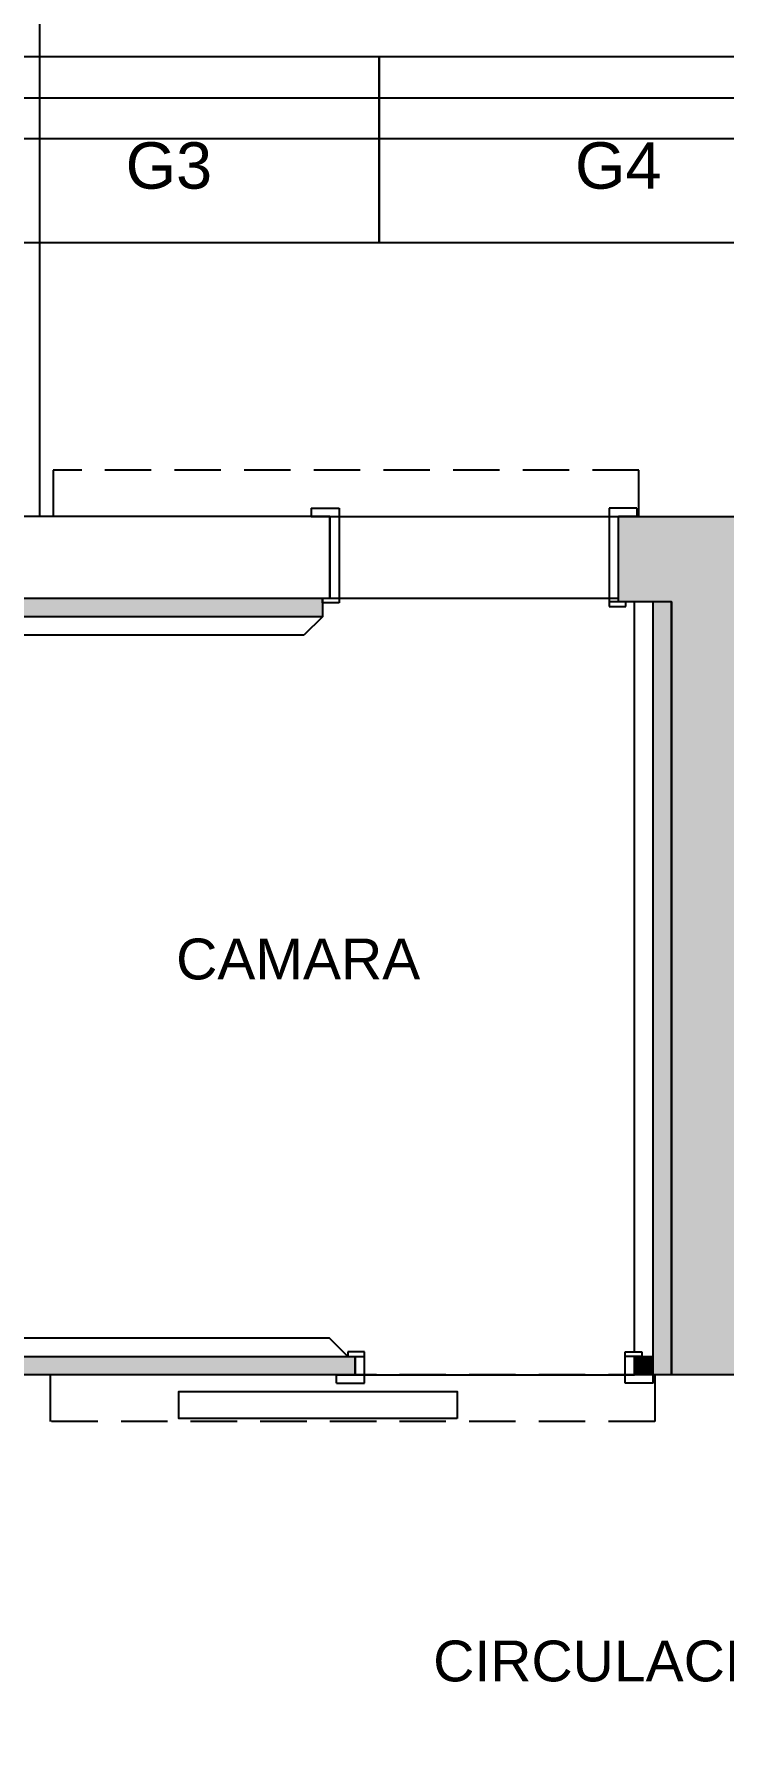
# Model space of a CAD drawing. Header units: millimetres. Extents: x 58411 to 366943, y -302717 to -95300.
# Drawn here: x 206438 to 210150, y -218780 to -209514 of the extents above; entities that cross this region are included whole.
import ezdxf

# ---------------------------------------------------------------- set-up
doc = ezdxf.new("R2010")
doc.units = ezdxf.units.MM
doc.header["$LTSCALE"] = 1000
doc.linetypes.add('HIDDEN', pattern=[0.375, 0.25, -0.125])
for name, color, linetype in [('A-EQ', 200, 'Continuous'), ('A-Mur-Nuevo', 5, 'Continuous'), ('A-murhatch', 34, 'Continuous'), ('A-MURHATCH NUEVOS', 24, 'Continuous'), ('A-Muros', 3, 'Continuous'), ('A-MURPAN', 30, 'Continuous'), ('A-Murvis', 1, 'Continuous'), ('A-panelhatch', 30, 'Continuous'), ('TXT-LOC', 2, 'Continuous')]:
    doc.layers.add(name, color=color, linetype=linetype)
doc.styles.add('SB-50', font='swissel.ttf', dxfattribs={"height": 100})

# ---------------------------------------------------------------- blocks, each defined once
blk = doc.blocks.new('heladera larga')
for p, q in [((1444.3344, 721.9629), (1446.8344, 721.9629)), ((1444.3344, 721.7429), (1446.8344, 721.7429))]:
    blk.add_line(p, q)
for points in [[(1444.3344, 722.5229), (1446.8344, 722.5229), (1446.8344, 721.5229), (1444.3344, 721.5229), (1444.3344, 722.5229)], [(1446.8344, 721.5229), (1446.8344, 722.5229)]]:
    blk.add_lwpolyline(points)

msp = doc.modelspace()

# ---------------------------------------------------------------- hatches: boundary and pattern name
at = {"layer": 'A-murhatch'}
msp.add_hatch(color=256, dxfattribs=at).paths.add_polyline_path([(209582.918, -212110.675), (209582.918, -212570.021), (209869.706, -212570.021), (209869.706, -216734.68), (212012.327, -216734.68), (212012.327, -216220.366), (210251.569, -216220.366), (210246.569, -216220.366), (210246.569, -212550.366), (211060.838, -212550.366), (211060.838, -212110.675)])
at = {"layer": 'A-panelhatch'}
for points in [[(207988.912, -212550.366), (206074.737, -212550.366), (206074.737, -216734.68), (208165.701, -216734.68), (208165.701, -216634.68), (208175.701, -216634.68), (206174.737, -216634.68), (206174.737, -212650.366), (207988.912, -212650.366)], [(209869.706, -212570.021), (209769.706, -212570.021), (209769.706, -216734.68), (209869.706, -216734.68)], [(209769.706, -216634.68), (209669.706, -216634.68), (209669.706, -216734.68), (209769.706, -216734.68)]]:
    msp.add_hatch(color=256, dxfattribs=at).paths.add_polyline_path(points)

# ---------------------------------------------------------------- linework, layer by layer
at = {"color": 24, "linetype": 'HIDDEN'}
for p, q in [((206538.912, -211860.675), (206538.912, -212110.675)), ((209692.918, -211860.675), (206538.912, -211860.675)), ((209692.918, -212110.675), (209692.918, -211860.675)), ((209779.706, -216734.68), (206625.701, -216734.68)), ((209779.706, -216734.68), (209779.706, -216984.68)), ((209779.706, -216984.68), (206525.701, -216984.68))]:
    msp.add_line(p, q, dxfattribs=at)
for p, q in [((207928.912, -212065.675), (207928.912, -212110.675)), ((207928.912, -212065.675), (208078.912, -212065.675)), ((208078.912, -212065.675), (208078.912, -212550.366)), ((209532.918, -212065.675), (209532.918, -212570.021)), ((209682.918, -212065.675), (209532.918, -212065.675)), ((209682.918, -212065.675), (209682.918, -212110.675)), ((207928.912, -212110.675), (208028.912, -212110.675)), ((208028.912, -212110.675), (208028.912, -212550.366)), ((209682.918, -212110.675), (209582.918, -212110.675)), ((208165.701, -216734.68), (208165.701, -216634.68)), ((208215.701, -216779.68), (208215.701, -216634.68)), ((209619.706, -216779.68), (209619.706, -216634.68)), ((209669.706, -216734.68), (209669.706, -216634.68)), ((208065.701, -216779.68), (208065.701, -216734.68)), ((208065.701, -216734.68), (208165.701, -216734.68)), ((209769.706, -216734.68), (209669.706, -216734.68)), ((209769.706, -216779.68), (209769.706, -216734.68)), ((208065.701, -216779.68), (208215.701, -216779.68)), ((209769.706, -216779.68), (209619.706, -216779.68))]:
    msp.add_line(p, q)
at = {"color": 1}
for p, q in [((207988.912, -212550.366), (208078.912, -212550.366)), ((207988.912, -212575.366), (207988.912, -212550.366)), ((208078.912, -212550.366), (208078.912, -212575.366)), ((208078.912, -212575.366), (207988.912, -212575.366)), ((209532.918, -212570.021), (209532.918, -212595.021)), ((209622.918, -212570.021), (209532.918, -212570.021)), ((209532.918, -212595.021), (209622.918, -212595.021)), ((209622.918, -212595.021), (209622.918, -212570.021)), ((208125.701, -216609.68), (208125.701, -216634.68)), ((208215.701, -216609.68), (208125.701, -216609.68)), ((208125.701, -216634.68), (208215.701, -216634.68)), ((208215.701, -216634.68), (208215.701, -216609.68)), ((209619.706, -216634.68), (209619.706, -216609.68)), ((209619.706, -216609.68), (209709.706, -216609.68)), ((209709.706, -216634.68), (209619.706, -216634.68)), ((209709.706, -216609.68), (209709.706, -216634.68))]:
    msp.add_line(p, q, dxfattribs=at)
at = {"color": 24, "linetype": 'HIDDEN'}
msp.add_lwpolyline([(206525.701, -216984.68), (206525.701, -216734.68)], dxfattribs=at)
msp.add_lwpolyline([(208715.701, -216969.68), (207215.701, -216969.68), (207215.701, -216824.68), (208715.701, -216824.68)], close=True)
at = {"layer": 'A-Mur-Nuevo', "ltscale": 500}
msp.add_circle((204294.377, -216386.967), 40772.57, dxfattribs=at)
at = {"layer": 'A-MURHATCH NUEVOS', "color": 12, "linetype": 'HIDDEN', "ltscale": 250}
msp.add_lwpolyline([(206468.205, -212110.675), (206468.205, -206650.675)], dxfattribs=at)
at = {"layer": 'A-Muros'}
for points in [[(206074.737, -218030.366), (206074.737, -212550.366), (208028.912, -212550.366), (208028.912, -212110.675), (206325.701, -212110.675)], [(208028.912, -212550.366), (208028.912, -212110.675)], [(208028.912, -212550.366), (208028.912, -212110.675)], [(212012.327, -216220.366), (212012.327, -216734.68), (209869.706, -216734.68), (209869.706, -212570.021), (209582.918, -212570.021), (209582.918, -212110.675), (211060.838, -212110.675)], [(212012.327, -216734.68), (209869.706, -216734.68)]]:
    msp.add_lwpolyline(points, dxfattribs=at)
at = {"layer": 'A-MURPAN'}
for points in [[(207988.912, -212550.366), (207988.912, -212650.366), (206174.737, -212650.366), (206174.737, -216634.68), (208165.701, -216634.68), (208165.701, -216734.68), (206074.737, -216734.68), (206074.737, -212550.366), (207988.912, -212550.366)], [(209869.706, -212570.021), (209869.706, -216734.68), (209769.706, -216734.68), (209769.706, -212570.021)], [(209769.706, -216734.68), (209669.706, -216734.68), (209669.706, -216634.68), (209769.706, -216634.68)], [(209769.706, -216734.68), (209669.706, -216734.68), (209669.706, -216634.68), (209769.706, -216634.68)]]:
    msp.add_lwpolyline(points, dxfattribs=at)
at = {"layer": 'A-MURPAN', "color": 0}
for points in [[(207988.912, -212650.366), (207888.912, -212750.366)], [(207988.912, -212650.366), (207888.912, -212750.366)], [(209669.706, -216609.68), (209669.706, -212570.021)], [(207888.912, -212750.366), (206274.737, -212750.366), (206274.737, -216534.68), (208025.701, -216534.68)], [(208125.701, -216634.68), (208025.701, -216534.68)], [(208125.701, -216634.68), (208025.701, -216534.68)]]:
    msp.add_lwpolyline(points, dxfattribs=at)
at = {"layer": 'A-Murvis'}
for points in [[(208028.912, -212110.675), (209582.918, -212110.675)], [(208028.912, -212110.675), (209582.918, -212110.675)], [(208028.912, -212550.366), (209582.918, -212550.366)], [(208028.912, -212550.366), (209582.918, -212550.366)], [(208165.701, -216734.68), (209669.706, -216734.68)]]:
    msp.add_lwpolyline(points, dxfattribs=at)

# ---------------------------------------------------------------- block references
at = {"layer": 'A-EQ', "color": 0, "xscale": -1000, "yscale": 1000, "zscale": 1000, "rotation": 180}
for p in [(-1238539.832, 511887.825), (-1236039.832, 511887.825)]:
    msp.add_blockref('heladera larga', p, dxfattribs=at)

# ---------------------------------------------------------------- texts
at = {"layer": 'TXT-LOC', "style": 'SB-50'}
for s, height, p in [('G3', 250, (206929.593, -210344.609)), ('G4', 250, (209349.573, -210344.609)), ('CAMARA', 220, (207201.571, -214603.972)), ('CIRCULACION', 220, (208585.721, -218385.421))]:
    msp.add_text(s, height=height, dxfattribs=at).set_placement(p)

doc.saveas('drawing.dxf')
